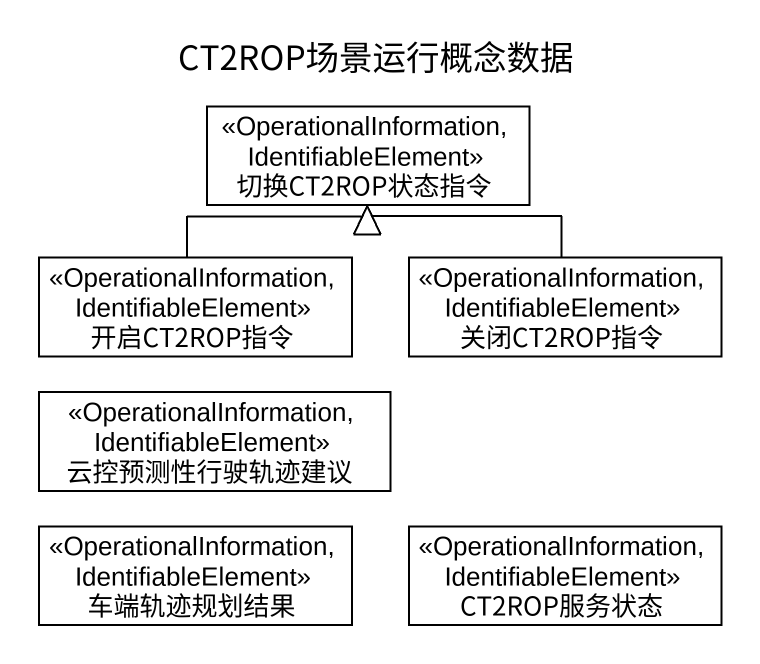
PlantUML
@startuml
title CT2ROP场景运行概念数据
hide circle
hide empty members
class 切换CT2ROP状态指令 <<OperationalInformation, IdentifiableElement>>
class 开启CT2ROP指令 <<OperationalInformation, IdentifiableElement>>
class 关闭CT2ROP指令 <<OperationalInformation, IdentifiableElement>>
class 云控预测性行驶轨迹建议 <<OperationalInformation, IdentifiableElement>>
class 车端轨迹规划结果 <<OperationalInformation, IdentifiableElement>>
class CT2ROP服务状态 <<OperationalInformation, IdentifiableElement>>
开启CT2ROP指令 -up-|> 切换CT2ROP状态指令
关闭CT2ROP指令 -up-|> 切换CT2ROP状态指令
@enduml
